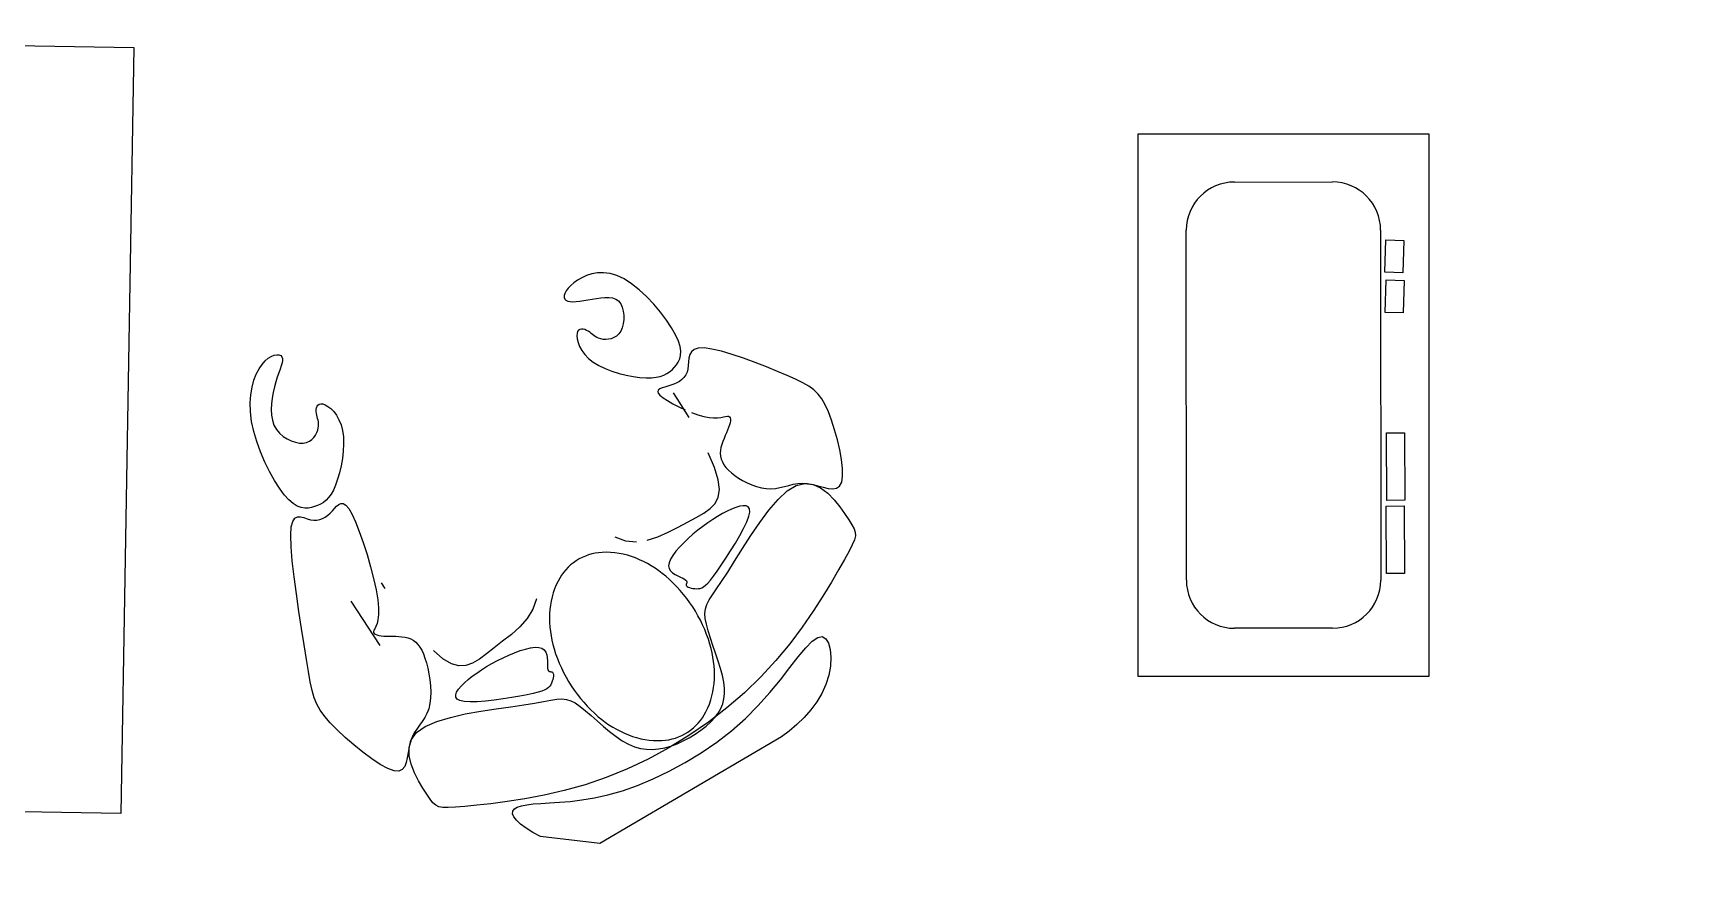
# Model space of a CAD drawing. Header units: inches. Extents: x 204954 to 440946, y -300749 to -143756.
# Drawn here: x 221571.2 to 221624.5, y -148053.8 to -148026.9 of the extents above; entities that cross this region are included whole.
import ezdxf

# ---------------------------------------------------------------- set-up
doc = ezdxf.new("R2010")
doc.units = ezdxf.units.IN
doc.header["$LTSCALE"] = 9
doc.header["$MEASUREMENT"] = 0
doc.linetypes.add('0', pattern=[0])
doc.layers.add('beam framing', color=91, linetype='Continuous')

msp = doc.modelspace()

# ---------------------------------------------------------------- linework, layer by layer
for p, q in [((221609.56883, -148031.61957), (221612.70131, -148031.61828)), ((221608.03456, -148044.35542), (221608.02994, -148033.15974)), ((221614.24148, -148033.15717), (221614.2461, -148044.35286)), ((221612.70721, -148045.89302), (221609.57473, -148045.89432))]:
    msp.add_line(p, q)
at = {"color": 1, "linetype": '0'}
for p, q in [((221589.20847, -148034.52748), (221589.02633, -148034.5604)), ((221589.40422, -148034.52123), (221589.20847, -148034.52748)), ((221589.61255, -148034.54724), (221589.40422, -148034.52123)), ((221589.83241, -148034.61113), (221589.61255, -148034.54724)), ((221588.2745, -148035.01886), (221588.21279, -148035.10213)), ((221588.3552, -148034.9331), (221588.2745, -148035.01886)), ((221588.45448, -148034.84707), (221588.3552, -148034.9331)), ((221588.57193, -148034.76303), (221588.45448, -148034.84707)), ((221588.70702, -148034.68378), (221588.57193, -148034.76303)), ((221588.85884, -148034.61437), (221588.70702, -148034.68378)), ((221589.02633, -148034.5604), (221588.85884, -148034.61437)), ((221590.06278, -148034.71851), (221589.83241, -148034.61113)), ((221590.30173, -148034.87242), (221590.06278, -148034.71851)), ((221590.54384, -148035.06573), (221590.30173, -148034.87242)), ((221590.78278, -148035.28873), (221590.54384, -148035.06573)), ((221588.14801, -148035.25219), (221588.14578, -148035.3145)), ((221588.14578, -148035.3145), (221588.16419, -148035.36533)), ((221588.17049, -148035.18065), (221588.14801, -148035.25219)), ((221588.16419, -148035.36533), (221588.20327, -148035.40303)), ((221588.21279, -148035.10213), (221588.17049, -148035.18065)), ((221588.20327, -148035.40303), (221588.26144, -148035.42831)), ((221588.26144, -148035.42831), (221588.33673, -148035.44244)), ((221588.33673, -148035.44244), (221588.42715, -148035.44671)), ((221588.42715, -148035.44671), (221588.53075, -148035.44241)), ((221588.53075, -148035.44241), (221588.64553, -148035.43082)), ((221588.64553, -148035.43082), (221588.76953, -148035.41323)), ((221588.76953, -148035.41323), (221588.90078, -148035.39092)), ((221588.90078, -148035.39092), (221589.03711, -148035.36563)), ((221589.03711, -148035.36563), (221589.17566, -148035.34087)), ((221589.17566, -148035.34087), (221589.31338, -148035.3206)), ((221589.31338, -148035.3206), (221589.44722, -148035.30877)), ((221589.44722, -148035.30877), (221589.57414, -148035.30934)), ((221589.57414, -148035.30934), (221589.69109, -148035.32627)), ((221589.69109, -148035.32627), (221589.79503, -148035.36352)), ((221589.79503, -148035.36352), (221589.88289, -148035.42505)), ((221589.88289, -148035.42505), (221589.95225, -148035.51309)), ((221589.95225, -148035.51309), (221590.00309, -148035.62307)), ((221591.01223, -148035.53171), (221590.78278, -148035.28873)), ((221591.22589, -148035.78499), (221591.01223, -148035.53171)), ((221590.03281, -148036.15629), (221589.99977, -148036.28141)), ((221590.00309, -148035.62307), (221590.03597, -148035.74868)), ((221590.05025, -148036.02159), (221590.03281, -148036.15629)), ((221590.03597, -148035.74868), (221590.0515, -148035.88362)), ((221590.0515, -148035.88362), (221590.05025, -148036.02159)), ((221591.41744, -148036.03884), (221591.22589, -148035.78499)), ((221591.58055, -148036.28359), (221591.41744, -148036.03884)), ((221588.55553, -148036.45774), (221588.54981, -148036.53991)), ((221588.54981, -148036.53991), (221588.56048, -148036.64002)), ((221588.57559, -148036.39666), (221588.55553, -148036.45774)), ((221588.56048, -148036.64002), (221588.58946, -148036.75387)), ((221588.60763, -148036.3554), (221588.57559, -148036.39666)), ((221588.64918, -148036.33164), (221588.60763, -148036.3554)), ((221588.69778, -148036.32302), (221588.64918, -148036.33164)), ((221588.75096, -148036.3272), (221588.69778, -148036.32302)), ((221588.80627, -148036.34184), (221588.75096, -148036.3272)), ((221588.86124, -148036.36459), (221588.80627, -148036.34184)), ((221588.91341, -148036.39312), (221588.86124, -148036.36459)), ((221588.96104, -148036.42525), (221588.91341, -148036.39312)), ((221589.00539, -148036.45953), (221588.96104, -148036.42525)), ((221589.04842, -148036.49466), (221589.00539, -148036.45953)), ((221589.09211, -148036.52936), (221589.04842, -148036.49466)), ((221589.13843, -148036.56235), (221589.09211, -148036.52936)), ((221589.18936, -148036.59234), (221589.13843, -148036.56235)), ((221589.24687, -148036.61804), (221589.18936, -148036.59234)), ((221589.31294, -148036.63817), (221589.24687, -148036.61804)), ((221589.3887, -148036.65134), (221589.31294, -148036.63817)), ((221589.47186, -148036.65574), (221589.3887, -148036.65134)), ((221589.55932, -148036.64944), (221589.47186, -148036.65574)), ((221589.64794, -148036.63055), (221589.55932, -148036.64944)), ((221589.73462, -148036.59714), (221589.64794, -148036.63055)), ((221589.81621, -148036.5473), (221589.73462, -148036.59714)), ((221589.88961, -148036.47911), (221589.81621, -148036.5473)), ((221589.9517, -148036.39067), (221589.88961, -148036.47911)), ((221589.99977, -148036.28141), (221589.9517, -148036.39067)), ((221591.70891, -148036.50952), (221591.58055, -148036.28359)), ((221591.79803, -148036.70902), (221591.70891, -148036.50952)), ((221578.68562, -148037.25863), (221578.78302, -148037.1985)), ((221578.78302, -148037.1985), (221578.87495, -148037.16166)), ((221578.87495, -148037.16166), (221578.95831, -148037.1462)), ((221578.95831, -148037.1462), (221579.02997, -148037.15019)), ((221579.02997, -148037.15019), (221579.0868, -148037.17173)), ((221579.0868, -148037.17173), (221579.12569, -148037.20891)), ((221579.12569, -148037.20891), (221579.14451, -148037.26013)), ((221588.58946, -148036.75387), (221588.63869, -148036.87723)), ((221588.63869, -148036.87723), (221588.71011, -148037.00587)), ((221588.71011, -148037.00587), (221588.80566, -148037.13557)), ((221588.80566, -148037.13557), (221588.92727, -148037.26212)), ((221591.85078, -148036.88288), (221591.79803, -148036.70902)), ((221591.83752, -148037.2793), (221591.86584, -148037.16515)), ((221591.87182, -148037.03396), (221591.85078, -148036.88288)), ((221591.86584, -148037.16515), (221591.87182, -148037.03396)), ((221592.16052, -148037.14167), (221592.13366, -148037.25159)), ((221592.21235, -148037.04708), (221592.16052, -148037.14167)), ((221592.29942, -148036.97492), (221592.21235, -148037.04708)), ((221592.43199, -148036.93235), (221592.29942, -148036.97492)), ((221592.62033, -148036.92647), (221592.43199, -148036.93235)), ((221592.87063, -148036.962), (221592.62033, -148036.92647)), ((221593.17271, -148037.03386), (221592.87063, -148036.962)), ((221593.51231, -148037.13457), (221593.17271, -148037.03386)), ((221593.8752, -148037.25664), (221593.51231, -148037.13457)), ((221578.30471, -148037.76584), (221578.392, -148037.59734)), ((221578.392, -148037.59734), (221578.48694, -148037.45641)), ((221578.48694, -148037.45641), (221578.58589, -148037.34396)), ((221578.58589, -148037.34396), (221578.68562, -148037.25863)), ((221579.02335, -148037.72549), (221578.97621, -148037.86111)), ((221579.0667, -148037.60419), (221579.02335, -148037.72549)), ((221579.10336, -148037.4971), (221579.0667, -148037.60419)), ((221579.13047, -148037.40413), (221579.10336, -148037.4971)), ((221579.14515, -148037.32517), (221579.13047, -148037.40413)), ((221579.14451, -148037.26013), (221579.14515, -148037.32517)), ((221588.92727, -148037.26212), (221589.07689, -148037.38129)), ((221589.07689, -148037.38129), (221589.25498, -148037.48948)), ((221589.25498, -148037.48948), (221589.45615, -148037.58561)), ((221589.45615, -148037.58561), (221589.67353, -148037.6692)), ((221589.67353, -148037.6692), (221589.90026, -148037.7398)), ((221589.90026, -148037.7398), (221590.12948, -148037.79695)), ((221591.32871, -148037.79907), (221591.42763, -148037.74897)), ((221591.42763, -148037.74897), (221591.51493, -148037.68965)), ((221591.51493, -148037.68965), (221591.59329, -148037.62235)), ((221591.59329, -148037.62235), (221591.66536, -148037.54829)), ((221591.66536, -148037.54829), (221591.7326, -148037.468)), ((221591.7326, -148037.468), (221591.79155, -148037.37929)), ((221591.79155, -148037.37929), (221591.83752, -148037.2793)), ((221592.07258, -148037.70316), (221592.03037, -148037.79215)), ((221592.10024, -148037.60193), (221592.07258, -148037.70316)), ((221592.11379, -148037.48884), (221592.10024, -148037.60193)), ((221592.12151, -148037.36969), (221592.11379, -148037.48884)), ((221592.13366, -148037.25159), (221592.12151, -148037.36969)), ((221594.24711, -148037.39256), (221593.8752, -148037.25664)), ((221594.61379, -148037.53485), (221594.24711, -148037.39256)), ((221594.96099, -148037.67601), (221594.61379, -148037.53485)), ((221595.27445, -148037.80854), (221594.96099, -148037.67601)), ((221578.12615, -148038.42234), (221578.16804, -148038.1798)), ((221578.16804, -148038.1798), (221578.2288, -148037.96048)), ((221578.2288, -148037.96048), (221578.30471, -148037.76584)), ((221578.88205, -148038.17503), (221578.84096, -148038.34947)), ((221578.92814, -148038.01115), (221578.88205, -148038.17503)), ((221578.97621, -148037.86111), (221578.92814, -148038.01115)), ((221590.12948, -148037.79695), (221590.35432, -148037.84016)), ((221590.35432, -148037.84016), (221590.56792, -148037.869)), ((221590.56792, -148037.869), (221590.7634, -148037.88297)), ((221590.7634, -148037.88297), (221590.93551, -148037.88192)), ((221590.93551, -148037.88192), (221591.08532, -148037.86677)), ((221591.08532, -148037.86677), (221591.21549, -148037.83874)), ((221591.15507, -148038.27311), (221591.13434, -148038.31637)), ((221591.20444, -148038.23784), (221591.15507, -148038.27311)), ((221591.276, -148038.20785), (221591.20444, -148038.23784)), ((221591.21549, -148037.83874), (221591.32871, -148037.79907)), ((221591.3633, -148038.18045), (221591.276, -148038.20785)), ((221591.45989, -148038.15291), (221591.3633, -148038.18045)), ((221591.55933, -148038.12254), (221591.45989, -148038.15291)), ((221591.65596, -148038.08692), (221591.55933, -148038.12254)), ((221591.74743, -148038.04479), (221591.65596, -148038.08692)), ((221591.83216, -148037.99521), (221591.74743, -148038.04479)), ((221591.9086, -148037.93721), (221591.83216, -148037.99521)), ((221591.97519, -148037.86984), (221591.9086, -148037.93721)), ((221592.03037, -148037.79215), (221591.97519, -148037.86984)), ((221595.54331, -148037.92753), (221595.27445, -148037.80854)), ((221595.77026, -148038.03828), (221595.54331, -148037.92753)), ((221595.96136, -148038.14869), (221595.77026, -148038.03828)), ((221596.12268, -148038.26665), (221595.96136, -148038.14869)), ((221596.26031, -148038.40004), (221596.12268, -148038.26665)), ((221578.10687, -148038.68668), (221578.12615, -148038.42234)), ((221578.11396, -148038.97134), (221578.10687, -148038.68668)), ((221578.78597, -148038.71418), (221578.77816, -148038.89655)), ((221578.80791, -148038.5305), (221578.78597, -148038.71418)), ((221578.84096, -148038.34947), (221578.80791, -148038.5305)), ((221580.23001, -148038.8442), (221580.2477, -148038.79387)), ((221580.2477, -148038.79387), (221580.27525, -148038.75291)), ((221580.27525, -148038.75291), (221580.31379, -148038.72453)), ((221580.31379, -148038.72453), (221580.36448, -148038.71192)), ((221580.36448, -148038.71192), (221580.42846, -148038.71828)), ((221580.42846, -148038.71828), (221580.50591, -148038.74629)), ((221580.50591, -148038.74629), (221580.59316, -148038.79654)), ((221580.59316, -148038.79654), (221580.68555, -148038.8691)), ((221591.13434, -148038.31637), (221591.1487, -148038.37034)), ((221591.1487, -148038.37034), (221591.2046, -148038.43771)), ((221591.2046, -148038.43771), (221591.30593, -148038.51991)), ((221591.30593, -148038.51991), (221591.44634, -148038.61317)), ((221591.44634, -148038.61317), (221591.61691, -148038.71245)), ((221591.61691, -148038.71245), (221591.80872, -148038.81269)), ((221591.76043, -148038.53889), (221591.6425, -148038.36024)), ((221592.13672, -148039.14871), (221591.76043, -148038.53889)), ((221591.80872, -148038.81269), (221592.01288, -148038.90884)), ((221596.38032, -148038.55674), (221596.26031, -148038.40004)), ((221596.48877, -148038.74465), (221596.38032, -148038.55674)), ((221596.59173, -148038.97166), (221596.48877, -148038.74465)), ((221578.15116, -148039.27488), (221578.11396, -148038.97134)), ((221578.22067, -148039.59471), (221578.15116, -148039.27488)), ((221578.77816, -148038.89655), (221578.78755, -148039.07364)), ((221578.78755, -148039.07364), (221578.81717, -148039.24151)), ((221578.81717, -148039.24151), (221578.87007, -148039.39618)), ((221580.2196, -148038.96018), (221580.22103, -148038.90071)), ((221580.22459, -148039.01943), (221580.2196, -148038.96018)), ((221580.22103, -148038.90071), (221580.23001, -148038.8442)), ((221580.2347, -148039.07599), (221580.22459, -148039.01943)), ((221580.24811, -148039.13041), (221580.2347, -148039.07599)), ((221580.26283, -148039.18398), (221580.24811, -148039.13041)), ((221580.2769, -148039.23797), (221580.26283, -148039.18398)), ((221580.28833, -148039.29368), (221580.2769, -148039.23797)), ((221580.29515, -148039.35239), (221580.28833, -148039.29368)), ((221580.29539, -148039.41538), (221580.29515, -148039.35239)), ((221580.68555, -148038.8691), (221580.77845, -148038.96402)), ((221580.77845, -148038.96402), (221580.8672, -148039.08137)), ((221580.8672, -148039.08137), (221580.94717, -148039.22123)), ((221580.94717, -148039.22123), (221581.01371, -148039.38364)), ((221592.22046, -148038.99586), (221592.42256, -148039.06869)), ((221592.42256, -148039.06869), (221592.61025, -148039.12228)), ((221592.61025, -148039.12228), (221592.77634, -148039.15326)), ((221592.77634, -148039.15326), (221592.92051, -148039.16497)), ((221592.92051, -148039.16497), (221593.04415, -148039.16242)), ((221593.04415, -148039.16242), (221593.14864, -148039.15062)), ((221593.14864, -148039.15062), (221593.23539, -148039.1346)), ((221593.23539, -148039.1346), (221593.30577, -148039.11936)), ((221593.30577, -148039.11936), (221593.36118, -148039.10992)), ((221593.36118, -148039.10992), (221593.40301, -148039.1113)), ((221593.40301, -148039.1113), (221593.43256, -148039.12741)), ((221593.44619, -148039.31918), (221593.42778, -148039.39119)), ((221593.43256, -148039.12741), (221593.45079, -148039.15781)), ((221593.45674, -148039.25524), (221593.44619, -148039.31918)), ((221593.45079, -148039.15781), (221593.45856, -148039.20094)), ((221593.45856, -148039.20094), (221593.45674, -148039.25524)), ((221596.69348, -148039.24188), (221596.59173, -148038.97166)), ((221596.79098, -148039.54448), (221596.69348, -148039.24188)), ((221578.31862, -148039.92365), (221578.22067, -148039.59471)), ((221578.87007, -148039.39618), (221578.94796, -148039.53427)), ((221578.94796, -148039.53427), (221579.04707, -148039.65458)), ((221579.04707, -148039.65458), (221579.16233, -148039.75649)), ((221579.16233, -148039.75649), (221579.28863, -148039.83936)), ((221579.28863, -148039.83936), (221579.42088, -148039.90258)), ((221580.00038, -148039.90744), (221580.07897, -148039.85298)), ((221580.07897, -148039.85298), (221580.14459, -148039.78723)), ((221580.14459, -148039.78723), (221580.19772, -148039.71382)), ((221580.19772, -148039.71382), (221580.23885, -148039.63639)), ((221580.23885, -148039.63639), (221580.26847, -148039.55855)), ((221580.26847, -148039.55855), (221580.28708, -148039.48395)), ((221580.28708, -148039.48395), (221580.29539, -148039.41538)), ((221581.01371, -148039.38364), (221581.06217, -148039.56867)), ((221581.06217, -148039.56867), (221581.08907, -148039.77531)), ((221581.08907, -148039.77531), (221581.0956, -148039.99817)), ((221593.25508, -148039.82252), (221593.21729, -148039.91637)), ((221593.29488, -148039.73033), (221593.25508, -148039.82252)), ((221593.33427, -148039.64038), (221593.29488, -148039.73033)), ((221593.37082, -148039.55327), (221593.33427, -148039.64038)), ((221593.40236, -148039.46974), (221593.37082, -148039.55327)), ((221593.42778, -148039.39119), (221593.40236, -148039.46974)), ((221596.87942, -148039.86481), (221596.79098, -148039.54448)), ((221596.95396, -148040.18828), (221596.87942, -148039.86481)), ((221578.43959, -148040.2534), (221578.31862, -148039.92365)), ((221578.57816, -148040.57563), (221578.43959, -148040.2534)), ((221579.42088, -148039.90258), (221579.55397, -148039.94551)), ((221579.55397, -148039.94551), (221579.68282, -148039.96752)), ((221579.68282, -148039.96752), (221579.80233, -148039.96798)), ((221579.80233, -148039.96798), (221579.90833, -148039.94698)), ((221579.90833, -148039.94698), (221580.00038, -148039.90744)), ((221581.08412, -148040.23079), (221581.05696, -148040.4667)), ((221581.0956, -148039.99817), (221581.08412, -148040.23079)), ((221592.95171, -148040.75235), (221592.74836, -148040.27857)), ((221593.14025, -148040.20187), (221593.13476, -148040.29638)), ((221593.13476, -148040.29638), (221593.14302, -148040.38968)), ((221593.15745, -148040.10663), (221593.14025, -148040.20187)), ((221593.14302, -148040.38968), (221593.16542, -148040.48166)), ((221593.18394, -148040.01127), (221593.15745, -148040.10663)), ((221593.21729, -148039.91637), (221593.18394, -148040.01127)), ((221597.00977, -148040.50025), (221596.95396, -148040.18828)), ((221578.72892, -148040.88202), (221578.57816, -148040.57563)), ((221578.88646, -148041.16427), (221578.72892, -148040.88202)), ((221580.96507, -148040.92255), (221580.90503, -148041.12955)), ((221581.0165, -148040.69944), (221580.96507, -148040.92255)), ((221581.05696, -148040.4667), (221581.0165, -148040.69944)), ((221593.06947, -148041.14076), (221592.95171, -148040.75235)), ((221593.16542, -148040.48166), (221593.20196, -148040.57233)), ((221593.20196, -148040.57233), (221593.25264, -148040.66169)), ((221593.25264, -148040.66169), (221593.31746, -148040.74973)), ((221593.31746, -148040.74973), (221593.39643, -148040.83645)), ((221593.39643, -148040.83645), (221593.48954, -148040.92186)), ((221593.48954, -148040.92186), (221593.59679, -148041.00596)), ((221597.04202, -148040.78613), (221597.00977, -148040.50025)), ((221597.04589, -148041.03128), (221597.04202, -148040.78613)), ((221579.04535, -148041.41406), (221578.88646, -148041.16427)), ((221579.20019, -148041.62308), (221579.04535, -148041.41406)), ((221580.76815, -148041.47095), (221580.6937, -148041.60182)), ((221580.83874, -148041.31398), (221580.76815, -148041.47095)), ((221580.90503, -148041.12955), (221580.83874, -148041.31398)), ((221593.10595, -148041.45184), (221593.06947, -148041.14076)), ((221593.06951, -148041.69988), (221593.10595, -148041.45184)), ((221593.59679, -148041.00596), (221593.71778, -148041.08835)), ((221593.71778, -148041.08835), (221593.85044, -148041.16708)), ((221593.85044, -148041.16708), (221593.99232, -148041.23981)), ((221593.99232, -148041.23981), (221594.14095, -148041.3042)), ((221594.14095, -148041.3042), (221594.29387, -148041.3579)), ((221594.29387, -148041.3579), (221594.44862, -148041.39857)), ((221594.44862, -148041.39857), (221594.60274, -148041.42387)), ((221594.60274, -148041.42387), (221594.75375, -148041.43145)), ((221594.75375, -148041.43145), (221594.89992, -148041.42031)), ((221594.89992, -148041.42031), (221595.04237, -148041.39482)), ((221595.04237, -148041.39482), (221595.18294, -148041.36069)), ((221595.18294, -148041.36069), (221595.32347, -148041.32362)), ((221595.27703, -148041.50044), (221595.56412, -148041.32469)), ((221595.32347, -148041.32362), (221595.46581, -148041.28932)), ((221595.46581, -148041.28932), (221595.61179, -148041.2635)), ((221595.56412, -148041.32469), (221595.83911, -148041.26043)), ((221595.61179, -148041.2635), (221595.76326, -148041.25187)), ((221595.76326, -148041.25187), (221595.92206, -148041.26013)), ((221595.83911, -148041.26043), (221596.09942, -148041.29453)), ((221595.92206, -148041.26013), (221596.08875, -148041.29106)), ((221596.08875, -148041.29106), (221596.2587, -148041.33564)), ((221596.09942, -148041.29453), (221596.34302, -148041.40663)), ((221596.2587, -148041.33564), (221596.42602, -148041.38194)), ((221596.34302, -148041.40663), (221596.56787, -148041.57631)), ((221596.42602, -148041.38194), (221596.5848, -148041.41801)), ((221596.5848, -148041.41801), (221596.72915, -148041.43191)), ((221596.72915, -148041.43191), (221596.85315, -148041.41168)), ((221596.85315, -148041.41168), (221596.95092, -148041.3454)), ((221596.95092, -148041.3454), (221597.01653, -148041.2211)), ((221597.01653, -148041.2211), (221597.04589, -148041.03128)), ((221579.34659, -148041.78529), (221579.20019, -148041.62308)), ((221579.48426, -148041.90385), (221579.34659, -148041.78529)), ((221579.61392, -148041.98421), (221579.48426, -148041.90385)), ((221579.73631, -148042.03181), (221579.61392, -148041.98421)), ((221580.1678, -148042.00346), (221580.06717, -148042.03247)), ((221580.26469, -148041.96751), (221580.1678, -148042.00346)), ((221580.35793, -148041.92307), (221580.26469, -148041.96751)), ((221580.44749, -148041.86722), (221580.35793, -148041.92307)), ((221580.53333, -148041.79702), (221580.44749, -148041.86722)), ((221580.61541, -148041.70954), (221580.53333, -148041.79702)), ((221580.6937, -148041.60182), (221580.61541, -148041.70954)), ((221580.80423, -148042.06071), (221580.87112, -148041.98756)), ((221580.87112, -148041.98756), (221580.93864, -148041.92978)), ((221580.93864, -148041.92978), (221581.00892, -148041.89783)), ((221581.00892, -148041.89783), (221581.08409, -148041.90217)), ((221581.08409, -148041.90217), (221581.16626, -148041.95327)), ((221581.16626, -148041.95327), (221581.25755, -148042.06157)), ((221592.81135, -148042.06402), (221592.96853, -148041.89918)), ((221592.96853, -148041.89918), (221593.06951, -148041.69988)), ((221593.75935, -148041.99079), (221593.63375, -148042.028)), ((221593.86971, -148041.97336), (221593.75935, -148041.99079)), ((221593.96067, -148041.97942), (221593.86971, -148041.97336)), ((221594.02809, -148042.01265), (221593.96067, -148041.97942)), ((221594.0678, -148042.07676), (221594.02809, -148042.01265)), ((221594.68672, -148042.11507), (221594.98275, -148041.77166)), ((221594.98275, -148041.77166), (221595.27703, -148041.50044)), ((221596.56787, -148041.57631), (221596.77196, -148041.7832)), ((221596.77196, -148041.7832), (221596.95324, -148042.00691)), ((221596.95324, -148042.00691), (221597.10971, -148042.22705)), ((221579.42335, -148042.65347), (221579.46817, -148042.47611)), ((221579.46817, -148042.47611), (221579.53515, -148042.37313)), ((221579.53515, -148042.37313), (221579.6197, -148042.32877)), ((221579.6197, -148042.32877), (221579.71717, -148042.3273)), ((221579.71717, -148042.3273), (221579.82295, -148042.35299)), ((221579.85216, -148042.05209), (221579.73631, -148042.03181)), ((221579.82295, -148042.35299), (221579.93241, -148042.39009)), ((221579.9622, -148042.0505), (221579.85216, -148042.05209)), ((221579.93241, -148042.39009), (221580.04093, -148042.42287)), ((221580.06717, -148042.03247), (221579.9622, -148042.0505)), ((221580.04093, -148042.42287), (221580.1447, -148042.43852)), ((221580.1447, -148042.43852), (221580.24316, -148042.43592)), ((221580.24316, -148042.43592), (221580.33654, -148042.41689)), ((221580.33654, -148042.41689), (221580.42508, -148042.38324)), ((221580.42508, -148042.38324), (221580.50905, -148042.33679)), ((221580.50905, -148042.33679), (221580.58867, -148042.27936)), ((221580.58867, -148042.27936), (221580.66419, -148042.21275)), ((221580.66419, -148042.21275), (221580.73586, -148042.13878)), ((221580.73586, -148042.13878), (221580.80423, -148042.06071)), ((221581.25755, -148042.06157), (221581.3601, -148042.23753)), ((221581.3601, -148042.23753), (221581.47474, -148042.48703)), ((221581.47474, -148042.48703), (221581.59724, -148042.79752)), ((221591.78746, -148042.65868), (221592.08638, -148042.49463)), ((221592.08638, -148042.49463), (221592.36191, -148042.34746)), ((221592.36191, -148042.34746), (221592.60636, -148042.20868)), ((221592.7338, -148042.51909), (221592.57486, -148042.63443)), ((221592.60636, -148042.20868), (221592.81135, -148042.06402)), ((221592.8924, -148042.41188), (221592.7338, -148042.51909)), ((221593.04935, -148042.31363), (221592.8924, -148042.41188)), ((221593.20332, -148042.22522), (221593.04935, -148042.31363)), ((221593.353, -148042.14749), (221593.20332, -148042.22522)), ((221593.49707, -148042.08131), (221593.353, -148042.14749)), ((221593.63375, -148042.028), (221593.49707, -148042.08131)), ((221593.88212, -148042.69761), (221593.98107, -148042.48895)), ((221593.98107, -148042.48895), (221594.04746, -148042.31234)), ((221594.04746, -148042.31234), (221594.07564, -148042.17542)), ((221594.07564, -148042.17542), (221594.0678, -148042.07676)), ((221594.11127, -148042.92527), (221594.39441, -148042.50737)), ((221594.39441, -148042.50737), (221594.68672, -148042.11507)), ((221597.10971, -148042.22705), (221597.23932, -148042.42322)), ((221597.23932, -148042.42322), (221597.34012, -148042.58091)), ((221579.40534, -148042.92093), (221579.42335, -148042.65347)), ((221579.41704, -148043.28778), (221579.40534, -148042.92093)), ((221581.59724, -148042.79752), (221581.72205, -148043.15189)), ((221589.76238, -148042.96487), (221590.10553, -148043.09765)), ((221590.79822, -148043.08078), (221591.13899, -148042.97237)), ((221591.13899, -148042.97237), (221591.4702, -148042.8248)), ((221591.4702, -148042.8248), (221591.78746, -148042.65868)), ((221592.1096, -148043.02026), (221591.96554, -148043.15748)), ((221592.26122, -148042.88601), (221592.1096, -148043.02026)), ((221592.4169, -148042.75702), (221592.26122, -148042.88601)), ((221592.57486, -148042.63443), (221592.4169, -148042.75702)), ((221593.617, -148043.17151), (221593.75822, -148042.92843)), ((221593.75822, -148042.92843), (221593.88212, -148042.69761)), ((221593.84276, -148043.34549), (221594.11127, -148042.92527)), ((221597.34012, -148042.58091), (221597.41047, -148042.7091)), ((221597.42291, -148043.06508), (221597.35559, -148043.2237)), ((221597.41047, -148042.7091), (221597.44877, -148042.82263)), ((221597.45345, -148042.93634), (221597.42291, -148043.06508)), ((221597.44877, -148042.82263), (221597.45345, -148042.93634)), ((221579.45456, -148043.73747), (221579.41704, -148043.28778)), ((221581.72205, -148043.15189), (221581.84367, -148043.53302)), ((221581.84367, -148043.53302), (221581.95656, -148043.92377)), ((221590.10553, -148043.09765), (221590.45227, -148043.12941)), ((221591.6182, -148043.56125), (221591.54387, -148043.68464)), ((221591.71589, -148043.43055), (221591.6182, -148043.56125)), ((221591.83298, -148043.2951), (221591.71589, -148043.43055)), ((221591.96554, -148043.15748), (221591.83298, -148043.2951)), ((221593.31307, -148043.65491), (221593.46608, -148043.41697)), ((221593.46608, -148043.41697), (221593.617, -148043.17151)), ((221593.59434, -148043.74473), (221593.84276, -148043.34549)), ((221597.24989, -148043.42704), (221597.10424, -148043.68995)), ((221597.35559, -148043.2237), (221597.24989, -148043.42704)), ((221579.51231, -148044.24701), (221579.45456, -148043.73747)), ((221581.95656, -148043.92377), (221582.05519, -148044.30704)), ((221591.49685, -148043.79814), (221591.48109, -148043.89919)), ((221591.48109, -148043.89919), (221591.49867, -148043.98592)), ((221591.54387, -148043.68464), (221591.49685, -148043.79814)), ((221591.49867, -148043.98592), (221591.54417, -148044.05941)), ((221591.54417, -148044.05941), (221591.61033, -148044.12142)), ((221591.61033, -148044.12142), (221591.68986, -148044.17374)), ((221592.91594, -148044.22695), (221593.03127, -148044.06864)), ((221593.03127, -148044.06864), (221593.1656, -148043.87543)), ((221593.1656, -148043.87543), (221593.31307, -148043.65491)), ((221593.1786, -148044.39304), (221593.37146, -148044.09971)), ((221593.37146, -148044.09971), (221593.59434, -148043.74473)), ((221596.91729, -148044.02283), (221596.68865, -148044.41839)), ((221597.10424, -148043.68995), (221596.91729, -148044.02283)), ((221579.58468, -148044.79341), (221579.51231, -148044.24701)), ((221582.05519, -148044.30704), (221582.13404, -148044.66568)), ((221582.13404, -148044.66568), (221582.18759, -148044.98259)), ((221582.42135, -148044.61985), (221582.30568, -148044.43974)), ((221591.68986, -148044.17374), (221591.77548, -148044.21814)), ((221591.77548, -148044.21814), (221591.85992, -148044.2564)), ((221591.85992, -148044.2564), (221591.9359, -148044.29031)), ((221591.9359, -148044.29031), (221591.99614, -148044.32164)), ((221591.99614, -148044.32164), (221592.03534, -148044.35186)), ((221592.03534, -148044.35186), (221592.05618, -148044.38122)), ((221592.04868, -148044.48872), (221592.04733, -148044.51279)), ((221592.04733, -148044.51279), (221592.05547, -148044.53561)), ((221592.05489, -148044.46346), (221592.04868, -148044.48872)), ((221592.06131, -148044.43708), (221592.05489, -148044.46346)), ((221592.05547, -148044.53561), (221592.07661, -148044.55704)), ((221592.05618, -148044.38122), (221592.06328, -148044.40965)), ((221592.06328, -148044.40965), (221592.06131, -148044.43708)), ((221592.07661, -148044.55704), (221592.10967, -148044.57662)), ((221592.10967, -148044.57662), (221592.15244, -148044.59384)), ((221592.15244, -148044.59384), (221592.20269, -148044.60815)), ((221592.20269, -148044.60815), (221592.25821, -148044.61903)), ((221592.25821, -148044.61903), (221592.31678, -148044.62596)), ((221592.31678, -148044.62596), (221592.37617, -148044.6284)), ((221592.37617, -148044.6284), (221592.43418, -148044.62583)), ((221592.43418, -148044.62583), (221592.48945, -148044.61714)), ((221592.48945, -148044.61714), (221592.54416, -148044.59894)), ((221592.54416, -148044.59894), (221592.60136, -148044.56729)), ((221592.60136, -148044.56729), (221592.66408, -148044.51823)), ((221592.66408, -148044.51823), (221592.73539, -148044.44779)), ((221592.73539, -148044.44779), (221592.81833, -148044.35201)), ((221592.81833, -148044.35201), (221592.91594, -148044.22695)), ((221592.88384, -148044.82574), (221593.01623, -148044.63099)), ((221593.01623, -148044.63099), (221593.1786, -148044.39304)), ((221596.68865, -148044.41839), (221596.41818, -148044.86487)), ((221579.66607, -148045.35367), (221579.58468, -148044.79341)), ((221582.25972, -148046.44291), (221581.33566, -148045.02375)), ((221582.18759, -148044.98259), (221582.21228, -148045.24461)), ((221587.25992, -148044.95051), (221587.1487, -148045.28047)), ((221592.66149, -148045.27246), (221592.70699, -148045.1343)), ((221592.70699, -148045.1343), (221592.78093, -148044.98945)), ((221592.78093, -148044.98945), (221592.88384, -148044.82574)), ((221596.41818, -148044.86487), (221596.10573, -148045.35052)), ((221579.75089, -148045.90479), (221579.66607, -148045.35367)), ((221582.16416, -148045.74513), (221582.12833, -148045.83934)), ((221582.19429, -148045.61911), (221582.16416, -148045.74513)), ((221582.21242, -148045.45453), (221582.19429, -148045.61911)), ((221582.21228, -148045.24461), (221582.21242, -148045.45453)), ((221586.96428, -148045.57718), (221586.72729, -148045.84497)), ((221587.1487, -148045.28047), (221586.96428, -148045.57718)), ((221592.64395, -148045.41611), (221592.66149, -148045.27246)), ((221592.65383, -148045.57742), (221592.64395, -148045.41611)), ((221592.68976, -148045.76552), (221592.65383, -148045.57742)), ((221596.10573, -148045.35052), (221595.75115, -148045.86362)), ((221579.83354, -148046.42378), (221579.75089, -148045.90479)), ((221582.06465, -148045.95941), (221582.04937, -148045.9988)), ((221582.04937, -148045.9988), (221582.05215, -148046.03235)), ((221582.05215, -148046.03235), (221582.07257, -148046.06132)), ((221582.09307, -148045.90851), (221582.06465, -148045.95941)), ((221582.07257, -148046.06132), (221582.10887, -148046.08587)), ((221582.12833, -148045.83934), (221582.09307, -148045.90851)), ((221582.10887, -148046.08587), (221582.15927, -148046.10617)), ((221582.15927, -148046.10617), (221582.22201, -148046.12238)), ((221582.22201, -148046.12238), (221582.29532, -148046.13468)), ((221582.29532, -148046.13468), (221582.37743, -148046.14321)), ((221582.37743, -148046.14321), (221582.46658, -148046.14815)), ((221582.46658, -148046.14815), (221582.56103, -148046.14997)), ((221582.56103, -148046.14997), (221582.65923, -148046.15033)), ((221582.65923, -148046.15033), (221582.75964, -148046.15122)), ((221582.75964, -148046.15122), (221582.86075, -148046.15462)), ((221582.86075, -148046.15462), (221582.96103, -148046.16251)), ((221582.96103, -148046.16251), (221583.05896, -148046.17686)), ((221583.05896, -148046.17686), (221583.15302, -148046.19966)), ((221583.15302, -148046.19966), (221583.24167, -148046.23288)), ((221583.24167, -148046.23288), (221583.32373, -148046.27828)), ((221583.32373, -148046.27828), (221583.39932, -148046.33678)), ((221586.45835, -148046.08817), (221586.17809, -148046.31112)), ((221586.72729, -148045.84497), (221586.45835, -148046.08817)), ((221592.74678, -148045.97738), (221592.68976, -148045.76552)), ((221592.81906, -148046.20693), (221592.74678, -148045.97738)), ((221592.90079, -148046.44809), (221592.81906, -148046.20693)), ((221595.75115, -148045.86362), (221595.35429, -148046.3924)), ((221596.07195, -148046.30787), (221596.24841, -148046.18393)), ((221596.24841, -148046.18393), (221596.39571, -148046.16038)), ((221596.39571, -148046.16038), (221596.51297, -148046.22744)), ((221596.51297, -148046.22744), (221596.59887, -148046.37017)), ((221579.90841, -148046.88764), (221579.83354, -148046.42378)), ((221583.39932, -148046.33678), (221583.46889, -148046.40907)), ((221583.46889, -148046.40907), (221583.53288, -148046.49584)), ((221583.53288, -148046.49584), (221583.59176, -148046.59779)), ((221583.59176, -148046.59779), (221583.64597, -148046.7156)), ((221583.64597, -148046.7156), (221583.69597, -148046.84996)), ((221584.2713, -148046.86952), (221583.96373, -148046.60471)), ((221585.66108, -148046.71058), (221585.43529, -148046.87799)), ((221585.90714, -148046.51813), (221585.66108, -148046.71058)), ((221586.17809, -148046.31112), (221585.90714, -148046.51813)), ((221586.19434, -148046.83635), (221586.37845, -148046.75199)), ((221586.37845, -148046.75199), (221586.56222, -148046.67575)), ((221586.56222, -148046.67575), (221586.7417, -148046.6102)), ((221586.7417, -148046.6102), (221586.91293, -148046.5579)), ((221586.91293, -148046.5579), (221587.07198, -148046.52144)), ((221587.07198, -148046.52144), (221587.2149, -148046.50337)), ((221587.2149, -148046.50337), (221587.33772, -148046.50629)), ((221587.33772, -148046.50629), (221587.4365, -148046.53275)), ((221587.4365, -148046.53275), (221587.50871, -148046.58391)), ((221587.50871, -148046.58391), (221587.55751, -148046.65525)), ((221587.55751, -148046.65525), (221587.58746, -148046.74083)), ((221587.58746, -148046.74083), (221587.60313, -148046.83473)), ((221592.98612, -148046.6948), (221592.90079, -148046.44809)), ((221593.06924, -148046.94098), (221592.98612, -148046.6948)), ((221595.35429, -148046.3924), (221594.915, -148046.92513)), ((221595.35916, -148047.15238), (221595.62842, -148046.80817)), ((221595.62842, -148046.80817), (221595.86565, -148046.52131)), ((221595.86565, -148046.52131), (221596.07195, -148046.30787)), ((221596.59887, -148046.37017), (221596.65213, -148046.57362)), ((221596.65213, -148046.57362), (221596.67146, -148046.82285)), ((221596.67146, -148046.82285), (221596.65556, -148047.10291)), ((221579.97208, -148047.27936), (221579.90841, -148046.88764)), ((221580.02985, -148047.60585), (221579.97208, -148047.27936)), ((221583.69597, -148046.84996), (221583.7422, -148047.00159)), ((221583.7422, -148047.00159), (221583.7847, -148047.17027)), ((221583.7847, -148047.17027), (221583.82184, -148047.35232)), ((221583.82184, -148047.35232), (221583.85157, -148047.54314)), ((221584.54104, -148047.02872), (221584.2713, -148046.86952)), ((221584.78262, -148047.09574), (221584.54104, -148047.02872)), ((221585.00574, -148047.084), (221584.78262, -148047.09574)), ((221585.22006, -148047.00694), (221585.00574, -148047.084)), ((221585.20893, -148047.43062), (221585.35207, -148047.32557)), ((221585.43529, -148046.87799), (221585.22006, -148047.00694)), ((221585.35207, -148047.32557), (221585.50541, -148047.22178)), ((221585.50541, -148047.22178), (221585.66762, -148047.12011)), ((221585.66762, -148047.12011), (221585.83739, -148047.02141)), ((221585.83739, -148047.02141), (221586.0134, -148046.92654)), ((221586.0134, -148046.92654), (221586.19434, -148046.83635)), ((221587.60313, -148046.83473), (221587.6091, -148046.931)), ((221587.6091, -148046.931), (221587.60994, -148047.0237)), ((221587.60994, -148047.0237), (221587.61021, -148047.1069)), ((221587.61021, -148047.1069), (221587.6145, -148047.17466)), ((221587.6145, -148047.17466), (221587.62627, -148047.22274)), ((221587.62627, -148047.22274), (221587.64469, -148047.25367)), ((221587.64469, -148047.25367), (221587.66782, -148047.27167)), ((221587.66782, -148047.27167), (221587.69371, -148047.28096)), ((221587.69371, -148047.28096), (221587.72043, -148047.28577)), ((221587.72043, -148047.28577), (221587.74604, -148047.2903)), ((221587.74604, -148047.2903), (221587.7686, -148047.2988)), ((221587.7686, -148047.2988), (221587.78618, -148047.31548)), ((221587.78618, -148047.31548), (221587.79722, -148047.34348)), ((221587.79722, -148047.34348), (221587.80176, -148047.38164)), ((221593.1443, -148047.18055), (221593.06924, -148046.94098)), ((221593.2055, -148047.40746), (221593.1443, -148047.18055)), ((221594.915, -148046.92513), (221594.43314, -148047.45006)), ((221595.0568, -148047.53789), (221595.35916, -148047.15238)), ((221596.65556, -148047.10291), (221596.60313, -148047.39886)), ((221580.08916, -148047.88003), (221580.02985, -148047.60585)), ((221580.1575, -148048.11478), (221580.08916, -148047.88003)), ((221583.85157, -148047.54314), (221583.87183, -148047.73814)), ((221583.87183, -148047.73814), (221583.88059, -148047.93275)), ((221584.70903, -148047.93817), (221584.76961, -148047.84429)), ((221584.76961, -148047.84429), (221584.85445, -148047.74448)), ((221584.85445, -148047.74448), (221584.95849, -148047.64105)), ((221584.95849, -148047.64105), (221585.0773, -148047.53606)), ((221585.0773, -148047.53606), (221585.20893, -148047.43062)), ((221587.52408, -148047.86504), (221587.43082, -148047.90176)), ((221587.59433, -148047.82753), (221587.52408, -148047.86504)), ((221587.64641, -148047.78802), (221587.59433, -148047.82753)), ((221587.68518, -148047.74535), (221587.64641, -148047.78802)), ((221587.71549, -148047.69831), (221587.68518, -148047.74535)), ((221587.74131, -148047.64631), (221587.71549, -148047.69831)), ((221587.7631, -148047.591), (221587.74131, -148047.64631)), ((221587.78046, -148047.53464), (221587.7631, -148047.591)), ((221587.79296, -148047.47946), (221587.78046, -148047.53464)), ((221587.8002, -148047.42772), (221587.79296, -148047.47946)), ((221587.80176, -148047.38164), (221587.8002, -148047.42772)), ((221593.24788, -148047.617), (221593.2055, -148047.40746)), ((221593.27015, -148047.81005), (221593.24788, -148047.617)), ((221593.27189, -148047.98883), (221593.27015, -148047.81005)), ((221594.43314, -148047.45006), (221593.90946, -148047.95683)), ((221594.72024, -148047.94863), (221595.0568, -148047.53789)), ((221596.51288, -148047.69576), (221596.38462, -148047.98106)), ((221596.60313, -148047.39886), (221596.51288, -148047.69576)), ((221580.24231, -148048.32301), (221580.1575, -148048.11478)), ((221580.35106, -148048.51763), (221580.24231, -148048.32301)), ((221583.85538, -148048.30241), (221583.81732, -148048.4683)), ((221583.87579, -148048.12237), (221583.85538, -148048.30241)), ((221583.88059, -148047.93275), (221583.87579, -148048.12237)), ((221584.67777, -148048.02381), (221584.70903, -148047.93817)), ((221584.6809, -148048.09891), (221584.67777, -148048.02381)), ((221584.72346, -148048.16115), (221584.6809, -148048.09891)), ((221584.81052, -148048.20824), (221584.72346, -148048.16115)), ((221584.94713, -148048.23785), (221584.81052, -148048.20824)), ((221585.1355, -148048.24858), (221584.94713, -148048.23785)), ((221585.36635, -148048.24249), (221585.1355, -148048.24858)), ((221585.62756, -148048.22255), (221585.36635, -148048.24249)), ((221585.907, -148048.19174), (221585.62756, -148048.22255)), ((221586.19253, -148048.15301), (221585.907, -148048.19174)), ((221585.97481, -148048.46866), (221586.44041, -148048.40295)), ((221586.47202, -148048.10933), (221586.19253, -148048.15301)), ((221586.44041, -148048.40295), (221586.8552, -148048.3427)), ((221586.73335, -148048.06366), (221586.47202, -148048.10933)), ((221586.96438, -148048.01898), (221586.73335, -148048.06366)), ((221586.8552, -148048.3427), (221587.20147, -148048.28497)), ((221587.15582, -148047.97754), (221586.96438, -148048.01898)), ((221587.30968, -148047.93887), (221587.15582, -148047.97754)), ((221587.20147, -148048.28497), (221587.48477, -148048.23272)), ((221587.43082, -148047.90176), (221587.30968, -148047.93887)), ((221587.48477, -148048.23272), (221587.71642, -148048.19043)), ((221587.71642, -148048.19043), (221587.90776, -148048.16253)), ((221587.90776, -148048.16253), (221588.07015, -148048.1535)), ((221588.07015, -148048.1535), (221588.2149, -148048.16778)), ((221588.2149, -148048.16778), (221588.35337, -148048.20984)), ((221588.35337, -148048.20984), (221588.49689, -148048.28414)), ((221588.49689, -148048.28414), (221588.65449, -148048.39301)), ((221588.65449, -148048.39301), (221588.82595, -148048.53036)), ((221593.14976, -148048.46206), (221593.21211, -148048.31259)), ((221593.21211, -148048.31259), (221593.25268, -148048.1556)), ((221593.25268, -148048.1556), (221593.27189, -148047.98883)), ((221593.90946, -148047.95683), (221593.34832, -148048.44062)), ((221593.9402, -148048.7815), (221594.34841, -148048.36852)), ((221594.34841, -148048.36852), (221594.72024, -148047.94863)), ((221596.22255, -148048.25187), (221596.03198, -148048.50769)), ((221596.38462, -148047.98106), (221596.22255, -148048.25187)), ((221580.49122, -148048.71153), (221580.35106, -148048.51763)), ((221580.67026, -148048.91762), (221580.49122, -148048.71153)), ((221580.89232, -148049.1447), (221580.67026, -148048.91762)), ((221583.60809, -148048.87687), (221583.52193, -148048.99745)), ((221583.68933, -148048.75162), (221583.60809, -148048.87687)), ((221583.76071, -148048.61699), (221583.68933, -148048.75162)), ((221583.70731, -148049.03408), (221584.07438, -148048.87465)), ((221583.81732, -148048.4683), (221583.76071, -148048.61699)), ((221584.07438, -148048.87465), (221584.50818, -148048.74282)), ((221584.50818, -148048.74282), (221584.98519, -148048.63416)), ((221584.98519, -148048.63416), (221585.4819, -148048.54425)), ((221585.4819, -148048.54425), (221585.97481, -148048.46866)), ((221588.82595, -148048.53036), (221589.00872, -148048.68796)), ((221589.00872, -148048.68796), (221589.20027, -148048.85762)), ((221589.20027, -148048.85762), (221589.39806, -148049.0311)), ((221592.75499, -148048.89802), (221592.13474, -148049.32559)), ((221592.67927, -148049.02365), (221592.82854, -148048.88699)), ((221593.34832, -148048.44062), (221592.75499, -148048.89802)), ((221592.82854, -148048.88699), (221592.95808, -148048.74738)), ((221592.95808, -148048.74738), (221593.06522, -148048.60624)), ((221593.06522, -148048.60624), (221593.14976, -148048.46206)), ((221593.49604, -148049.17382), (221593.9402, -148048.7815)), ((221595.8182, -148048.74803), (221595.58652, -148048.97239)), ((221596.03198, -148048.50769), (221595.8182, -148048.74803)), ((221581.14841, -148049.38515), (221580.89232, -148049.1447)), ((221581.42619, -148049.62726), (221581.14841, -148049.38515)), ((221583.18634, -148049.7029), (221583.26044, -148049.45105)), ((221583.28315, -148049.3779), (221583.22654, -148049.52659)), ((221583.26044, -148049.45105), (221583.43045, -148049.22555)), ((221583.35453, -148049.24327), (221583.28315, -148049.3779)), ((221583.43577, -148049.11802), (221583.35453, -148049.24327)), ((221583.43045, -148049.22555), (221583.70731, -148049.03408)), ((221583.52193, -148048.99745), (221583.43577, -148049.11802)), ((221595.09067, -148049.37123), (221589.28301, -148052.78143)), ((221589.39806, -148049.0311), (221589.59956, -148049.20019)), ((221589.59956, -148049.20019), (221589.80223, -148049.35668)), ((221589.80223, -148049.35668), (221590.00353, -148049.49236)), ((221590.00353, -148049.49236), (221590.20149, -148049.6006)), ((221592.13474, -148049.32559), (221591.49283, -148049.71989)), ((221591.95075, -148049.49801), (221592.14601, -148049.39455)), ((221592.14601, -148049.39455), (221592.33471, -148049.27957)), ((221592.33471, -148049.27957), (221592.51356, -148049.15523)), ((221592.51356, -148049.15523), (221592.67927, -148049.02365)), ((221593.02236, -148049.54096), (221593.49604, -148049.17382)), ((221595.34224, -148049.18029), (221595.09067, -148049.37123)), ((221595.58652, -148048.97239), (221595.34224, -148049.18029)), ((221581.71337, -148049.8593), (221581.42619, -148049.62726)), ((221581.99761, -148050.06958), (221581.71337, -148049.8593)), ((221583.15882, -148049.86407), (221583.13205, -148050.03363)), ((221583.18732, -148049.69142), (221583.15882, -148049.86407)), ((221583.19031, -148049.97102), (221583.18634, -148049.7029)), ((221583.22654, -148049.52659), (221583.18732, -148049.69142)), ((221583.25453, -148050.24528), (221583.19031, -148049.97102)), ((221590.20149, -148049.6006), (221590.39646, -148049.6812)), ((221590.39646, -148049.6812), (221590.58932, -148049.73554)), ((221590.58932, -148049.73554), (221590.78099, -148049.765)), ((221590.78099, -148049.765), (221590.97235, -148049.77097)), ((221591.49283, -148049.71989), (221590.83452, -148050.0775)), ((221590.97235, -148049.77097), (221591.16433, -148049.75484)), ((221591.16433, -148049.75484), (221591.35781, -148049.71799)), ((221591.35781, -148049.71799), (221591.55371, -148049.66181)), ((221591.55371, -148049.66181), (221591.75222, -148049.58781)), ((221591.75222, -148049.58781), (221591.95075, -148049.49801)), ((221592.01818, -148050.19087), (221592.52709, -148049.88071)), ((221592.52709, -148049.88071), (221593.02236, -148049.54096)), ((221582.26661, -148050.24636), (221581.99761, -148050.06958)), ((221582.50805, -148050.37794), (221582.26661, -148050.24636)), ((221582.70961, -148050.45259), (221582.50805, -148050.37794)), ((221582.86253, -148050.46238), (221582.70961, -148050.45259)), ((221582.97225, -148050.41446), (221582.86253, -148050.46238)), ((221583.04775, -148050.31974), (221582.97225, -148050.41446)), ((221583.09802, -148050.18916), (221583.04775, -148050.31974)), ((221583.13205, -148050.03363), (221583.09802, -148050.18916)), ((221583.36118, -148050.51561), (221583.25453, -148050.24528)), ((221583.49244, -148050.77189), (221583.36118, -148050.51561)), ((221590.16509, -148050.395), (221589.48981, -148050.66894)), ((221590.83452, -148050.0775), (221590.16509, -148050.395)), ((221590.99116, -148050.71355), (221591.50356, -148050.46922)), ((221591.50356, -148050.46922), (221592.01818, -148050.19087)), ((221583.63047, -148051.00402), (221583.49244, -148050.77189)), ((221583.75744, -148051.2019), (221583.63047, -148051.00402)), ((221588.14994, -148051.08355), (221587.50582, -148051.23261)), ((221588.81483, -148050.89729), (221588.14994, -148051.08355)), ((221589.48981, -148050.66894), (221588.81483, -148050.89729)), ((221589.54558, -148051.22181), (221590.0048, -148051.09136)), ((221590.0048, -148051.09136), (221590.48893, -148050.92167)), ((221590.48893, -148050.92167), (221590.99116, -148050.71355)), ((221583.86088, -148051.35788), (221583.75744, -148051.2019)), ((221583.94966, -148051.47407), (221583.86088, -148051.35788)), ((221584.03799, -148051.55502), (221583.94966, -148051.47407)), ((221584.1401, -148051.6053), (221584.03799, -148051.55502)), ((221584.2702, -148051.62946), (221584.1401, -148051.6053)), ((221584.4425, -148051.63206), (221584.2702, -148051.62946)), ((221584.67122, -148051.61765), (221584.4425, -148051.63206)), ((221584.97058, -148051.5908), (221584.67122, -148051.61765)), ((221585.35064, -148051.55448), (221584.97058, -148051.5908)), ((221585.80488, -148051.50539), (221585.35064, -148051.55448)), ((221586.32261, -148051.43864), (221585.80488, -148051.50539)), ((221586.89315, -148051.34934), (221586.32261, -148051.43864)), ((221586.55537, -148051.67441), (221586.64755, -148051.61801)), ((221586.64755, -148051.61801), (221586.78002, -148051.57287)), ((221586.78002, -148051.57287), (221586.95118, -148051.53806)), ((221587.50582, -148051.23261), (221586.89315, -148051.34934)), ((221586.95118, -148051.53806), (221587.15944, -148051.51264)), ((221587.15944, -148051.51264), (221587.40327, -148051.49481)), ((221587.40327, -148051.49481), (221587.68142, -148051.4793)), ((221587.68142, -148051.4793), (221587.99272, -148051.45998)), ((221587.99272, -148051.45998), (221588.33596, -148051.43071)), ((221588.33596, -148051.43071), (221588.70997, -148051.38534)), ((221588.70997, -148051.38534), (221589.11357, -148051.31776)), ((221589.11357, -148051.31776), (221589.54558, -148051.22181)), ((221586.49827, -148051.82474), (221586.50508, -148051.74301)), ((221586.53654, -148051.92053), (221586.49827, -148051.82474)), ((221586.50508, -148051.74301), (221586.55537, -148051.67441)), ((221586.62148, -148052.03133), (221586.53654, -148051.92053)), ((221586.75358, -148052.15664), (221586.62148, -148052.03133)), ((221586.92891, -148052.29031), (221586.75358, -148052.15664)), ((221587.14244, -148052.42476), (221586.92891, -148052.29031)), ((221587.38915, -148052.55241), (221587.14244, -148052.42476)), ((221589.28301, -148052.78143), (221587.38915, -148052.55241))]:
    msp.add_line(p, q, dxfattribs=at)
for points in [[(221574.38947, -148027.31349), (221573.97648, -148051.82272), (221560.05856, -148051.58819), (221560.47154, -148027.07897)], [(221615.77973, -148030.07748), (221615.7869, -148047.43128), (221606.4963, -148047.43512), (221606.48914, -148030.08132)], [(221614.37486, -148034.50729), (221614.40534, -148033.47097), (221614.98491, -148033.48801), (221614.95444, -148034.52433)], [(221614.38479, -148035.78776), (221614.41526, -148034.75144), (221614.99484, -148034.76849), (221614.96437, -148035.80481)], [(221614.4375, -148041.80249), (221614.42615, -148039.64603), (221615.00597, -148039.64298), (221615.01732, -148041.79944)], [(221614.42747, -148044.14213), (221614.41613, -148041.98567), (221614.99594, -148041.98262), (221615.00729, -148044.13908)]]:
    msp.add_lwpolyline(points, close=True)
for centre, start, end in [((221609.56947, -148033.1591), 90.023666, 180.023666), ((221612.70195, -148033.15781), 0.023666, 90.023666), ((221609.57409, -148044.35479), 180.023666, 270.023666), ((221612.70657, -148044.35349), 270.023666, 0.023666)]:
    msp.add_arc(centre, 1.53953, start, end)
for centre, radius, start, end in [((221589.43727, -148045.12954), 1.66429, 92.729573, 123.069419), ((221589.47981, -148046.02186), 2.55762, 68.356891, 92.729573), ((221589.43727, -148045.12954), 1.66429, 123.069419, 153.409266), ((221589.15759, -148046.83391), 3.43126, 49.40758, 68.356891), ((221590.23611, -148045.52941), 2.55762, 153.409266, 177.781948), ((221588.39396, -148047.72509), 4.60487, 33.069419, 49.40758), ((221588.39396, -148047.72509), 4.60487, 16.731259, 33.069419), ((221591.1091, -148045.56322), 3.43126, 177.781948, 196.731259), ((221592.23302, -148045.22536), 4.60487, 196.731259, 213.069419), ((221589.51788, -148047.38723), 3.43126, 357.781948, 16.731259), ((221592.23302, -148045.22536), 4.60487, 213.069419, 229.40758), ((221590.39086, -148047.42105), 2.55762, 333.409266, 357.781948), ((221591.46938, -148046.11655), 3.43126, 229.40758, 248.356891), ((221591.1897, -148047.82091), 1.66429, 303.069419, 333.409266), ((221591.14716, -148046.9286), 2.55762, 248.356891, 272.729573), ((221591.1897, -148047.82091), 1.66429, 272.729573, 303.069419)]:
    msp.add_arc(centre, radius, start, end, dxfattribs=at)
at = {"layer": 'beam framing', "color": 1}
msp.add_circle((221267.41484, -148374.87), 4304.54104, dxfattribs=at)

doc.saveas('drawing.dxf')
